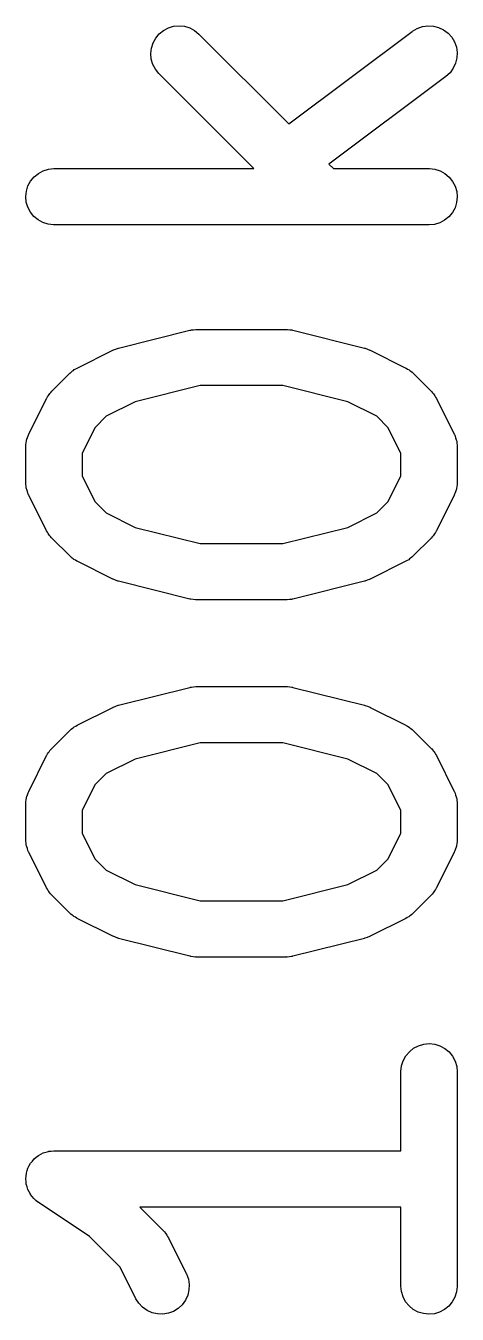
# Model space of a CAD drawing. Extents: x 20 to 116, y -135 to -20.
# Drawn here: x 73.132 to 74.282, y -63.513 to -60.077 of the extents above; entities that cross this region are included whole.
import ezdxf

# ---------------------------------------------------------------- set-up
doc = ezdxf.new("R2010")
doc.units = 0
doc.layers.add('BLACK', color=7, linetype='CONTINUOUS')

msp = doc.modelspace()

# ---------------------------------------------------------------- linework, layer by layer
at = {"layer": 'BLACK', "linetype": 'Continuous'}
for p, q in [((73.4881, -60.0987), (73.4994, -60.0895)), ((73.4994, -60.0895), (73.5124, -60.0827)), ((73.5124, -60.0827), (73.5264, -60.0785)), ((73.5264, -60.0785), (73.541, -60.0771)), ((73.541, -60.0771), (73.5555, -60.0786)), ((73.5555, -60.0786), (73.5695, -60.0829)), ((73.5695, -60.0829), (73.5824, -60.0898)), ((73.5824, -60.0898), (73.5937, -60.0991)), ((73.8335, -60.3388), (74.1624, -60.0921)), ((74.1624, -60.0921), (74.1632, -60.0915)), ((74.1632, -60.0915), (74.1758, -60.0841)), ((74.1758, -60.0841), (74.1897, -60.0793)), ((74.1897, -60.0793), (74.2041, -60.0772)), ((74.2041, -60.0772), (74.2188, -60.078)), ((74.2188, -60.078), (74.2329, -60.0816)), ((74.2329, -60.0816), (74.2462, -60.0879)), ((74.2462, -60.0879), (74.2579, -60.0967)), ((73.4673, -60.1368), (73.4717, -60.1228)), ((73.4717, -60.1228), (73.4787, -60.11)), ((73.4787, -60.11), (73.4881, -60.0987)), ((73.5937, -60.0991), (73.8335, -60.3388)), ((74.2579, -60.0967), (74.2677, -60.1076)), ((74.2677, -60.1076), (74.2752, -60.1201)), ((74.2752, -60.1201), (74.2801, -60.1339)), ((73.4657, -60.1514), (73.4673, -60.1368)), ((73.467, -60.1659), (73.4657, -60.1514)), ((74.2801, -60.1339), (74.2823, -60.1484)), ((74.2823, -60.1484), (74.2816, -60.163)), ((73.4711, -60.18), (73.467, -60.1659)), ((73.4778, -60.193), (73.4711, -60.18)), ((73.4869, -60.2044), (73.4778, -60.193)), ((74.2718, -60.1905), (74.2632, -60.2023)), ((74.2781, -60.1772), (74.2718, -60.1905)), ((74.2816, -60.163), (74.2781, -60.1772)), ((73.4877, -60.2052), (73.4869, -60.2044)), ((73.7406, -60.4581), (73.4877, -60.2052)), ((74.2524, -60.2121), (73.9406, -60.446)), ((74.2632, -60.2023), (74.2524, -60.2121)), ((73.1659, -60.4706), (73.1788, -60.4638)), ((73.1788, -60.4638), (73.1928, -60.4595)), ((73.1928, -60.4595), (73.2074, -60.4581)), ((73.2074, -60.4581), (73.7406, -60.4581)), ((73.9406, -60.446), (73.9527, -60.4581)), ((73.9527, -60.4581), (74.2074, -60.4581)), ((74.2074, -60.4581), (74.2084, -60.4581)), ((74.2084, -60.4581), (74.223, -60.4597)), ((74.223, -60.4597), (74.2369, -60.4642)), ((74.2369, -60.4642), (74.2498, -60.4712)), ((73.1339, -60.518), (73.1382, -60.504)), ((73.1382, -60.504), (73.1452, -60.4912)), ((73.1452, -60.4912), (73.1545, -60.4799)), ((73.1545, -60.4799), (73.1659, -60.4706)), ((74.2498, -60.4712), (74.261, -60.4806)), ((74.261, -60.4806), (74.2701, -60.492)), ((74.2701, -60.492), (74.2769, -60.505)), ((73.1324, -60.5326), (73.1339, -60.518)), ((73.1337, -60.5471), (73.1324, -60.5326)), ((74.2769, -60.505), (74.2811, -60.519)), ((74.2824, -60.5336), (74.2808, -60.5482)), ((74.2811, -60.519), (74.2824, -60.5336)), ((73.1378, -60.5612), (73.1337, -60.5471)), ((73.1446, -60.5742), (73.1378, -60.5612)), ((74.2765, -60.5622), (74.2696, -60.575)), ((74.2808, -60.5482), (74.2765, -60.5622)), ((73.1538, -60.5856), (73.1446, -60.5742)), ((73.165, -60.595), (73.1538, -60.5856)), ((73.1778, -60.602), (73.165, -60.595)), ((73.1918, -60.6065), (73.1778, -60.602)), ((73.2063, -60.6081), (73.1918, -60.6065)), ((74.2219, -60.6067), (74.2074, -60.6081)), ((74.236, -60.6024), (74.2219, -60.6067)), ((74.2489, -60.5956), (74.236, -60.6024)), ((74.2602, -60.5863), (74.2489, -60.5956)), ((74.2696, -60.575), (74.2602, -60.5863)), ((73.2074, -60.6081), (73.2063, -60.6081)), ((74.2074, -60.6081), (73.2074, -60.6081)), ((73.3797, -60.9365), (73.5701, -60.8889)), ((73.5701, -60.8889), (73.5712, -60.8887)), ((73.5712, -60.8887), (73.5725, -60.8885)), ((73.5725, -60.8885), (73.5738, -60.8881)), ((73.5738, -60.8881), (73.5797, -60.8875)), ((73.5797, -60.8875), (73.5857, -60.8867)), ((73.5857, -60.8867), (73.587, -60.8868)), ((73.587, -60.8868), (73.5883, -60.8867)), ((73.5883, -60.8867), (73.8264, -60.8867)), ((73.8264, -60.8867), (73.8275, -60.8867)), ((73.8275, -60.8867), (73.8288, -60.8868)), ((73.8288, -60.8868), (73.8301, -60.8868)), ((73.8301, -60.8868), (73.8361, -60.8876)), ((73.8361, -60.8876), (73.842, -60.8883)), ((73.842, -60.8883), (73.8433, -60.8887)), ((73.8433, -60.8887), (73.8446, -60.8889)), ((73.8446, -60.8889), (74.0351, -60.9365)), ((73.2691, -60.9898), (73.3643, -60.9422)), ((73.3643, -60.9422), (73.3653, -60.9417)), ((73.3653, -60.9417), (73.3656, -60.9416)), ((73.3656, -60.9416), (73.3659, -60.9414)), ((73.3659, -60.9414), (73.3725, -60.9391)), ((73.3725, -60.9391), (73.379, -60.9367)), ((73.379, -60.9367), (73.3793, -60.9366)), ((73.3793, -60.9366), (73.3797, -60.9365)), ((74.0351, -60.9365), (74.0361, -60.9368)), ((74.0361, -60.9368), (74.0364, -60.9369)), ((74.0364, -60.9369), (74.0368, -60.937)), ((74.0368, -60.937), (74.0433, -60.9395)), ((74.0433, -60.9395), (74.0498, -60.9419)), ((74.0498, -60.9419), (74.0501, -60.9421)), ((74.0501, -60.9421), (74.0504, -60.9422)), ((74.0504, -60.9422), (74.1457, -60.9898)), ((73.202, -61.0515), (73.2496, -61.0039)), ((73.2496, -61.0039), (73.2503, -61.0031)), ((73.2503, -61.0031), (73.2536, -61.0005)), ((73.2536, -61.0005), (73.2567, -60.9976)), ((73.2567, -60.9976), (73.2593, -60.996)), ((73.2593, -60.996), (73.2618, -60.994)), ((73.2618, -60.994), (73.2655, -60.9921)), ((73.2655, -60.9921), (73.2691, -60.9898)), ((74.1457, -60.9898), (74.1466, -60.9903)), ((74.1466, -60.9903), (74.1502, -60.9926)), ((74.1502, -60.9926), (74.1539, -60.9946)), ((74.1539, -60.9946), (74.1563, -60.9966)), ((74.1563, -60.9966), (74.1589, -60.9983)), ((74.1589, -60.9983), (74.1619, -61.0012)), ((74.1619, -61.0012), (74.1652, -61.0039)), ((74.1652, -61.0039), (74.2128, -61.0515)), ((73.1993, -61.0547), (73.202, -61.0515)), ((73.5976, -61.0367), (73.424, -61.08)), ((73.8172, -61.0367), (73.5976, -61.0367)), ((73.9907, -61.08), (73.8172, -61.0367)), ((74.2128, -61.0515), (74.2135, -61.0522)), ((74.2135, -61.0522), (74.2162, -61.0555)), ((73.1403, -61.1662), (73.1879, -61.071)), ((73.1879, -61.071), (73.1884, -61.07)), ((73.1884, -61.07), (73.1907, -61.0665)), ((73.1907, -61.0665), (73.1927, -61.0628)), ((73.1927, -61.0628), (73.1947, -61.0604)), ((73.1947, -61.0604), (73.1964, -61.0578)), ((73.1964, -61.0578), (73.1993, -61.0547)), ((73.424, -61.08), (73.347, -61.1185)), ((74.0677, -61.1185), (73.9907, -61.08)), ((74.2162, -61.0555), (74.2191, -61.0586)), ((74.2191, -61.0586), (74.2207, -61.0612)), ((74.2207, -61.0612), (74.2227, -61.0637)), ((74.2227, -61.0637), (74.2246, -61.0674)), ((74.2246, -61.0674), (74.2268, -61.071)), ((74.2268, -61.071), (74.2745, -61.1662)), ((73.347, -61.1185), (73.3166, -61.1489)), ((74.0981, -61.1489), (74.0677, -61.1185)), ((73.3166, -61.1489), (73.2824, -61.2175)), ((74.1324, -61.2175), (74.0981, -61.1489)), ((73.1326, -61.1943), (73.1334, -61.1893)), ((73.1334, -61.1893), (73.134, -61.1842)), ((73.134, -61.1842), (73.1347, -61.1821)), ((73.1347, -61.1821), (73.1351, -61.1799)), ((73.1351, -61.1799), (73.1369, -61.1751)), ((73.1369, -61.1751), (73.1384, -61.1702)), ((73.1384, -61.1702), (73.1395, -61.1683)), ((73.1395, -61.1683), (73.1403, -61.1662)), ((74.2745, -61.1662), (74.2749, -61.1672)), ((74.2749, -61.1672), (74.2757, -61.1692)), ((74.2757, -61.1692), (74.2767, -61.1712)), ((74.2767, -61.1712), (74.2782, -61.1761)), ((74.2782, -61.1761), (74.28, -61.1809)), ((74.28, -61.1809), (74.2803, -61.1831)), ((74.2803, -61.1831), (74.281, -61.1852)), ((74.281, -61.1852), (74.2815, -61.1903)), ((74.2815, -61.1903), (74.2823, -61.1954)), ((73.1324, -61.1987), (73.1326, -61.1965)), ((73.1324, -61.1998), (73.1324, -61.1987)), ((73.1324, -61.295), (73.1324, -61.1998)), ((73.1326, -61.1965), (73.1326, -61.1943)), ((73.2824, -61.2175), (73.2824, -61.2773)), ((74.1324, -61.2773), (74.1324, -61.2175)), ((74.2823, -61.1954), (74.2822, -61.1976)), ((74.2822, -61.1976), (74.2824, -61.1998)), ((74.2824, -61.1998), (74.2824, -61.295)), ((73.2824, -61.2773), (73.3166, -61.3458)), ((74.0981, -61.3458), (74.1324, -61.2773)), ((73.1326, -61.2972), (73.1324, -61.295)), ((73.1325, -61.2994), (73.1326, -61.2972)), ((73.1333, -61.3045), (73.1325, -61.2994)), ((73.1338, -61.3096), (73.1333, -61.3045)), ((73.1344, -61.3117), (73.1338, -61.3096)), ((73.1348, -61.3139), (73.1344, -61.3117)), ((73.1366, -61.3187), (73.1348, -61.3139)), ((73.138, -61.3236), (73.1366, -61.3187)), ((73.1391, -61.3255), (73.138, -61.3236)), ((73.1398, -61.3276), (73.1391, -61.3255)), ((73.1403, -61.3285), (73.1398, -61.3276)), ((73.1879, -61.4238), (73.1403, -61.3285)), ((74.2745, -61.3285), (74.2268, -61.4238)), ((74.2753, -61.3265), (74.2745, -61.3285)), ((74.2763, -61.3245), (74.2753, -61.3265)), ((74.2779, -61.3197), (74.2763, -61.3245)), ((74.2797, -61.3149), (74.2779, -61.3197)), ((74.2801, -61.3127), (74.2797, -61.3149)), ((74.2807, -61.3106), (74.2801, -61.3127)), ((74.2813, -61.3055), (74.2807, -61.3106)), ((74.2822, -61.3004), (74.2813, -61.3055)), ((74.2824, -61.296), (74.2821, -61.2982)), ((74.2821, -61.2982), (74.2822, -61.3004)), ((74.2824, -61.295), (74.2824, -61.296)), ((73.3166, -61.3458), (73.347, -61.3762)), ((74.0677, -61.3762), (74.0981, -61.3458)), ((73.347, -61.3762), (73.424, -61.4147)), ((73.9907, -61.4147), (74.0677, -61.3762)), ((73.1902, -61.4273), (73.1879, -61.4238)), ((73.1921, -61.4311), (73.1902, -61.4273)), ((73.194, -61.4335), (73.1921, -61.4311)), ((73.424, -61.4147), (73.5976, -61.4581)), ((73.8172, -61.4581), (73.9907, -61.4147)), ((74.2221, -61.432), (74.2201, -61.4344)), ((74.2241, -61.4283), (74.2221, -61.432)), ((74.2264, -61.4247), (74.2241, -61.4283)), ((74.2268, -61.4238), (74.2264, -61.4247)), ((73.1957, -61.4362), (73.194, -61.4335)), ((73.1986, -61.4392), (73.1957, -61.4362)), ((73.2012, -61.4425), (73.1986, -61.4392)), ((73.202, -61.4433), (73.2012, -61.4425)), ((73.2496, -61.4909), (73.202, -61.4433)), ((73.5976, -61.4581), (73.8172, -61.4581)), ((74.2128, -61.4433), (74.1652, -61.4909)), ((74.2155, -61.44), (74.2128, -61.4433)), ((74.2184, -61.437), (74.2155, -61.44)), ((74.2201, -61.4344), (74.2184, -61.437)), ((73.2528, -61.4936), (73.2496, -61.4909)), ((73.2559, -61.4965), (73.2528, -61.4936)), ((73.2585, -61.4982), (73.2559, -61.4965)), ((73.2609, -61.5002), (73.2585, -61.4982)), ((73.2646, -61.5022), (73.2609, -61.5002)), ((74.153, -61.5008), (74.1493, -61.5027)), ((74.1554, -61.4988), (74.153, -61.5008)), ((74.1581, -61.4971), (74.1554, -61.4988)), ((74.1611, -61.4943), (74.1581, -61.4971)), ((74.1644, -61.4916), (74.1611, -61.4943)), ((74.1652, -61.4909), (74.1644, -61.4916)), ((73.2681, -61.5045), (73.2646, -61.5022)), ((73.2691, -61.5049), (73.2681, -61.5045)), ((73.3643, -61.5526), (73.2691, -61.5049)), ((74.1457, -61.5049), (74.0504, -61.5526)), ((74.1493, -61.5027), (74.1457, -61.5049)), ((73.3646, -61.5527), (73.3643, -61.5526)), ((73.3649, -61.5529), (73.3646, -61.5527)), ((73.3714, -61.5553), (73.3649, -61.5529)), ((73.378, -61.5578), (73.3714, -61.5553)), ((73.3783, -61.5579), (73.378, -61.5578)), ((73.3787, -61.558), (73.3783, -61.5579)), ((73.3797, -61.5582), (73.3787, -61.558)), ((73.5701, -61.6059), (73.3797, -61.5582)), ((74.0351, -61.5582), (73.8446, -61.6059)), ((74.0354, -61.5581), (74.0351, -61.5582)), ((74.0358, -61.5581), (74.0354, -61.5581)), ((74.0423, -61.5557), (74.0358, -61.5581)), ((74.0489, -61.5533), (74.0423, -61.5557)), ((74.0492, -61.5531), (74.0489, -61.5533)), ((74.0495, -61.553), (74.0492, -61.5531)), ((74.0504, -61.5526), (74.0495, -61.553)), ((73.5715, -61.6061), (73.5701, -61.6059)), ((73.5727, -61.6065), (73.5715, -61.6061)), ((73.5787, -61.6071), (73.5727, -61.6065)), ((73.5846, -61.608), (73.5787, -61.6071)), ((73.586, -61.6079), (73.5846, -61.608)), ((73.5873, -61.6081), (73.586, -61.6079)), ((73.5883, -61.6081), (73.5873, -61.6081)), ((73.8264, -61.6081), (73.5883, -61.6081)), ((73.8278, -61.608), (73.8264, -61.6081)), ((73.8291, -61.608), (73.8278, -61.608)), ((73.835, -61.6073), (73.8291, -61.608)), ((73.841, -61.6067), (73.835, -61.6073)), ((73.8423, -61.6063), (73.841, -61.6067)), ((73.8436, -61.6061), (73.8423, -61.6063)), ((73.8446, -61.6059), (73.8436, -61.6061)), ((73.3797, -61.8889), (73.5701, -61.8413)), ((73.5701, -61.8413), (73.5712, -61.841)), ((73.5712, -61.841), (73.5725, -61.8409)), ((73.5725, -61.8409), (73.5738, -61.8405)), ((73.5738, -61.8405), (73.5797, -61.8399)), ((73.5797, -61.8399), (73.5857, -61.8391)), ((73.5857, -61.8391), (73.587, -61.8392)), ((73.587, -61.8392), (73.5883, -61.839)), ((73.5883, -61.839), (73.8264, -61.839)), ((73.8264, -61.839), (73.8275, -61.8391)), ((73.8275, -61.8391), (73.8288, -61.8392)), ((73.8288, -61.8392), (73.8301, -61.8391)), ((73.8301, -61.8391), (73.8361, -61.84)), ((73.8361, -61.84), (73.842, -61.8407)), ((73.842, -61.8407), (73.8433, -61.8411)), ((73.8433, -61.8411), (73.8446, -61.8413)), ((73.8446, -61.8413), (74.0351, -61.8889)), ((73.2691, -61.9422), (73.3643, -61.8946)), ((73.3643, -61.8946), (73.3653, -61.8941)), ((73.3653, -61.8941), (73.3656, -61.894)), ((73.3656, -61.894), (73.3659, -61.8938)), ((73.3659, -61.8938), (73.3725, -61.8915)), ((73.3725, -61.8915), (73.379, -61.8891)), ((73.379, -61.8891), (73.3793, -61.889)), ((73.3793, -61.889), (73.3797, -61.8889)), ((74.0351, -61.8889), (74.0361, -61.8892)), ((74.0361, -61.8892), (74.0364, -61.8893)), ((74.0364, -61.8893), (74.0368, -61.8893)), ((74.0368, -61.8893), (74.0433, -61.8918)), ((74.0433, -61.8918), (74.0498, -61.8943)), ((74.0498, -61.8943), (74.0501, -61.8945)), ((74.0501, -61.8945), (74.0504, -61.8946)), ((74.0504, -61.8946), (74.1457, -61.9422)), ((73.2593, -61.9483), (73.2618, -61.9464)), ((73.2618, -61.9464), (73.2655, -61.9444)), ((73.2655, -61.9444), (73.2691, -61.9422)), ((74.1457, -61.9422), (74.1466, -61.9427)), ((74.1466, -61.9427), (74.1502, -61.945)), ((74.1502, -61.945), (74.1539, -61.947)), ((74.1539, -61.947), (74.1563, -61.9489)), ((73.202, -62.0039), (73.2496, -61.9563)), ((73.2496, -61.9563), (73.2503, -61.9555)), ((73.2503, -61.9555), (73.2536, -61.9529)), ((73.2536, -61.9529), (73.2567, -61.95)), ((73.2567, -61.95), (73.2593, -61.9483)), ((74.1563, -61.9489), (74.1589, -61.9506)), ((74.1589, -61.9506), (74.1619, -61.9536)), ((74.1619, -61.9536), (74.1652, -61.9563)), ((74.1652, -61.9563), (74.2128, -62.0039)), ((73.1907, -62.0189), (73.1927, -62.0152)), ((73.1927, -62.0152), (73.1947, -62.0128)), ((73.1947, -62.0128), (73.1964, -62.0101)), ((73.1964, -62.0101), (73.1993, -62.0071)), ((73.1993, -62.0071), (73.202, -62.0039)), ((73.5976, -61.989), (73.424, -62.0324)), ((73.8172, -61.989), (73.5976, -61.989)), ((73.9907, -62.0324), (73.8172, -61.989)), ((74.2128, -62.0039), (74.2135, -62.0046)), ((74.2135, -62.0046), (74.2162, -62.0079)), ((74.2162, -62.0079), (74.2191, -62.011)), ((74.2191, -62.011), (74.2207, -62.0136)), ((74.2207, -62.0136), (74.2227, -62.0161)), ((74.2227, -62.0161), (74.2246, -62.0198)), ((73.1403, -62.1186), (73.1879, -62.0234)), ((73.1879, -62.0234), (73.1884, -62.0224)), ((73.1884, -62.0224), (73.1907, -62.0189)), ((73.424, -62.0324), (73.347, -62.0709)), ((74.0677, -62.0709), (73.9907, -62.0324)), ((74.2246, -62.0198), (74.2268, -62.0234)), ((74.2268, -62.0234), (74.2745, -62.1186)), ((73.347, -62.0709), (73.3166, -62.1013)), ((74.0981, -62.1013), (74.0677, -62.0709)), ((73.1395, -62.1207), (73.1403, -62.1186)), ((73.3166, -62.1013), (73.2824, -62.1698)), ((74.1324, -62.1698), (74.0981, -62.1013)), ((74.2745, -62.1186), (74.2749, -62.1195)), ((73.1324, -62.1511), (73.1326, -62.1489)), ((73.1324, -62.1521), (73.1324, -62.1511)), ((73.1324, -62.2474), (73.1324, -62.1521)), ((73.1326, -62.1467), (73.1334, -62.1416)), ((73.1326, -62.1489), (73.1326, -62.1467)), ((73.1334, -62.1416), (73.134, -62.1365)), ((73.134, -62.1365), (73.1347, -62.1345)), ((73.1347, -62.1345), (73.1351, -62.1323)), ((73.1351, -62.1323), (73.1369, -62.1275)), ((73.1369, -62.1275), (73.1384, -62.1226)), ((73.1384, -62.1226), (73.1395, -62.1207)), ((74.2749, -62.1195), (74.2757, -62.1216)), ((74.2757, -62.1216), (74.2767, -62.1236)), ((74.2767, -62.1236), (74.2782, -62.1285)), ((74.2782, -62.1285), (74.28, -62.1333)), ((74.28, -62.1333), (74.2803, -62.1355)), ((74.2803, -62.1355), (74.281, -62.1376)), ((74.281, -62.1376), (74.2815, -62.1427)), ((74.2815, -62.1427), (74.2823, -62.1477)), ((74.2823, -62.1477), (74.2822, -62.1499)), ((74.2822, -62.1499), (74.2824, -62.1521)), ((74.2824, -62.1521), (74.2824, -62.2474)), ((73.2824, -62.1698), (73.2824, -62.2297)), ((74.1324, -62.2297), (74.1324, -62.1698)), ((73.1326, -62.2496), (73.1324, -62.2474)), ((73.1325, -62.2518), (73.1326, -62.2496)), ((73.1333, -62.2568), (73.1325, -62.2518)), ((73.2824, -62.2297), (73.3166, -62.2982)), ((74.0981, -62.2982), (74.1324, -62.2297)), ((74.2822, -62.2528), (74.2813, -62.2579)), ((74.2824, -62.2484), (74.2821, -62.2506)), ((74.2821, -62.2506), (74.2822, -62.2528)), ((74.2824, -62.2474), (74.2824, -62.2484)), ((73.1338, -62.2619), (73.1333, -62.2568)), ((73.1344, -62.2641), (73.1338, -62.2619)), ((73.1348, -62.2662), (73.1344, -62.2641)), ((73.1366, -62.271), (73.1348, -62.2662)), ((73.138, -62.276), (73.1366, -62.271)), ((73.1391, -62.2779), (73.138, -62.276)), ((73.1398, -62.28), (73.1391, -62.2779)), ((73.1403, -62.2809), (73.1398, -62.28)), ((73.1879, -62.3762), (73.1403, -62.2809)), ((74.2745, -62.2809), (74.2268, -62.3762)), ((74.2753, -62.2789), (74.2745, -62.2809)), ((74.2763, -62.2769), (74.2753, -62.2789)), ((74.2779, -62.272), (74.2763, -62.2769)), ((74.2797, -62.2673), (74.2779, -62.272)), ((74.2801, -62.2651), (74.2797, -62.2673)), ((74.2807, -62.263), (74.2801, -62.2651)), ((74.2813, -62.2579), (74.2807, -62.263)), ((73.3166, -62.2982), (73.347, -62.3286)), ((74.0677, -62.3286), (74.0981, -62.2982)), ((73.347, -62.3286), (73.424, -62.3671)), ((73.9907, -62.3671), (74.0677, -62.3286)), ((73.1902, -62.3797), (73.1879, -62.3762)), ((73.1921, -62.3835), (73.1902, -62.3797)), ((73.194, -62.3859), (73.1921, -62.3835)), ((73.1957, -62.3886), (73.194, -62.3859)), ((73.1986, -62.3916), (73.1957, -62.3886)), ((73.2012, -62.3949), (73.1986, -62.3916)), ((73.424, -62.3671), (73.5976, -62.4105)), ((73.8172, -62.4105), (73.9907, -62.3671)), ((74.2155, -62.3924), (74.2128, -62.3957)), ((74.2184, -62.3894), (74.2155, -62.3924)), ((74.2201, -62.3868), (74.2184, -62.3894)), ((74.2221, -62.3843), (74.2201, -62.3868)), ((74.2241, -62.3806), (74.2221, -62.3843)), ((74.2264, -62.3771), (74.2241, -62.3806)), ((74.2268, -62.3762), (74.2264, -62.3771)), ((73.202, -62.3957), (73.2012, -62.3949)), ((73.2496, -62.4433), (73.202, -62.3957)), ((73.5976, -62.4105), (73.8172, -62.4105)), ((74.2128, -62.3957), (74.1652, -62.4433)), ((73.2528, -62.4459), (73.2496, -62.4433)), ((73.2559, -62.4489), (73.2528, -62.4459)), ((73.2585, -62.4506), (73.2559, -62.4489)), ((73.2609, -62.4526), (73.2585, -62.4506)), ((73.2646, -62.4545), (73.2609, -62.4526)), ((73.2681, -62.4568), (73.2646, -62.4545)), ((73.2691, -62.4573), (73.2681, -62.4568)), ((73.3643, -62.5049), (73.2691, -62.4573)), ((74.1457, -62.4573), (74.0504, -62.5049)), ((74.1493, -62.4551), (74.1457, -62.4573)), ((74.153, -62.4531), (74.1493, -62.4551)), ((74.1554, -62.4512), (74.153, -62.4531)), ((74.1581, -62.4495), (74.1554, -62.4512)), ((74.1611, -62.4466), (74.1581, -62.4495)), ((74.1644, -62.444), (74.1611, -62.4466)), ((74.1652, -62.4433), (74.1644, -62.444)), ((73.3646, -62.5051), (73.3643, -62.5049)), ((73.3649, -62.5052), (73.3646, -62.5051)), ((73.3714, -62.5077), (73.3649, -62.5052)), ((73.378, -62.5102), (73.3714, -62.5077)), ((73.3783, -62.5102), (73.378, -62.5102)), ((73.3787, -62.5104), (73.3783, -62.5102)), ((73.3797, -62.5106), (73.3787, -62.5104)), ((73.5701, -62.5582), (73.3797, -62.5106)), ((74.0351, -62.5106), (73.8446, -62.5582)), ((74.0354, -62.5105), (74.0351, -62.5106)), ((74.0358, -62.5104), (74.0354, -62.5105)), ((74.0423, -62.5081), (74.0358, -62.5104)), ((74.0489, -62.5057), (74.0423, -62.5081)), ((74.0492, -62.5055), (74.0489, -62.5057)), ((74.0495, -62.5054), (74.0492, -62.5055)), ((74.0504, -62.5049), (74.0495, -62.5054)), ((73.5715, -62.5584), (73.5701, -62.5582)), ((73.5727, -62.5588), (73.5715, -62.5584)), ((73.5787, -62.5595), (73.5727, -62.5588)), ((73.5846, -62.5604), (73.5787, -62.5595)), ((73.586, -62.5603), (73.5846, -62.5604)), ((73.5873, -62.5605), (73.586, -62.5603)), ((73.5883, -62.5605), (73.5873, -62.5605)), ((73.8264, -62.5605), (73.5883, -62.5605)), ((73.8278, -62.5603), (73.8264, -62.5605)), ((73.8291, -62.5604), (73.8278, -62.5603)), ((73.835, -62.5596), (73.8291, -62.5604)), ((73.841, -62.559), (73.835, -62.5596)), ((73.8423, -62.5587), (73.841, -62.559)), ((73.8436, -62.5585), (73.8423, -62.5587)), ((73.8446, -62.5582), (73.8436, -62.5585)), ((74.1549, -62.8128), (74.1663, -62.8037)), ((74.1663, -62.8037), (74.1793, -62.7969)), ((74.1793, -62.7969), (74.1933, -62.7928)), ((74.1933, -62.7928), (74.2079, -62.7914)), ((74.2079, -62.7914), (74.2225, -62.793)), ((74.2225, -62.793), (74.2364, -62.7973)), ((74.2364, -62.7973), (74.2493, -62.8042)), ((74.2493, -62.8042), (74.2606, -62.8136)), ((74.134, -62.8508), (74.1384, -62.8369)), ((74.1384, -62.8369), (74.1455, -62.8241)), ((74.1455, -62.8241), (74.1549, -62.8128)), ((74.2606, -62.8136), (74.2698, -62.8249)), ((74.2698, -62.8249), (74.2767, -62.8378)), ((74.2767, -62.8378), (74.281, -62.8519)), ((74.1324, -62.8654), (74.134, -62.8508)), ((74.1324, -62.8664), (74.1324, -62.8654)), ((74.1324, -63.0771), (74.1324, -62.8664)), ((74.281, -62.8519), (74.2824, -62.8664)), ((74.2824, -62.8664), (74.2824, -63.4379)), ((73.1789, -63.0828), (73.1857, -63.0807)), ((73.1857, -63.0807), (73.1928, -63.0786)), ((73.1928, -63.0786), (73.1929, -63.0786)), ((73.1929, -63.0785), (73.2002, -63.0778)), ((73.1929, -63.0786), (73.1929, -63.0785)), ((73.2002, -63.0778), (73.2074, -63.0771)), ((73.2074, -63.0771), (74.1324, -63.0771)), ((73.1418, -63.1164), (73.1452, -63.1102)), ((73.1452, -63.1102), (73.1453, -63.1101)), ((73.1452, -63.1102), (73.1452, -63.1102)), ((73.1453, -63.1101), (73.1499, -63.1045)), ((73.1499, -63.1045), (73.1545, -63.0989)), ((73.1545, -63.0989), (73.1546, -63.0989)), ((73.1546, -63.0988), (73.1604, -63.0941)), ((73.1546, -63.0989), (73.1546, -63.0988)), ((73.1604, -63.0941), (73.1659, -63.0897)), ((73.1659, -63.0897), (73.1659, -63.0896)), ((73.1659, -63.0896), (73.166, -63.0896)), ((73.166, -63.0896), (73.1726, -63.0861)), ((73.1726, -63.0861), (73.1788, -63.0828)), ((73.1788, -63.0828), (73.1789, -63.0828)), ((73.1789, -63.0828), (73.1789, -63.0828)), ((73.1324, -63.1515), (73.1331, -63.1444)), ((73.1331, -63.1444), (73.1339, -63.1371)), ((73.1339, -63.1369), (73.1361, -63.1299)), ((73.1339, -63.137), (73.1339, -63.1369)), ((73.1339, -63.1371), (73.1339, -63.137)), ((73.1361, -63.1299), (73.1382, -63.1231)), ((73.1382, -63.1231), (73.1383, -63.123)), ((73.1383, -63.123), (73.1418, -63.1164)), ((73.1383, -63.123), (73.1383, -63.123)), ((73.1324, -63.1516), (73.1324, -63.1515)), ((73.1331, -63.1592), (73.1324, -63.1516)), ((73.1324, -63.1516), (73.1324, -63.1516)), ((73.1337, -63.1661), (73.1331, -63.1592)), ((73.1337, -63.1662), (73.1337, -63.1661)), ((73.1337, -63.1661), (73.1337, -63.1661)), ((73.1358, -63.1734), (73.1337, -63.1662)), ((73.1378, -63.1801), (73.1358, -63.1734)), ((73.1378, -63.1802), (73.1378, -63.1801)), ((73.1411, -63.1864), (73.1378, -63.1802)), ((73.1378, -63.1802), (73.1378, -63.1802)), ((73.1446, -63.1931), (73.1411, -63.1864)), ((73.1446, -63.1932), (73.1446, -63.1931)), ((73.1492, -63.1988), (73.1446, -63.1932)), ((73.1446, -63.1932), (73.1446, -63.1932)), ((73.1537, -63.2045), (73.1492, -63.1988)), ((73.1538, -63.2046), (73.1537, -63.2045)), ((73.1595, -63.2094), (73.1538, -63.2046)), ((73.1538, -63.2046), (73.1538, -63.2046)), ((73.1649, -63.214), (73.1595, -63.2094)), ((73.165, -63.214), (73.1649, -63.214)), ((73.1658, -63.2145), (73.165, -63.214)), ((73.165, -63.214), (73.165, -63.214)), ((73.165, -63.214), (73.165, -63.214)), ((73.3025, -63.3057), (73.1658, -63.2145)), ((74.1324, -63.2271), (73.4361, -63.2271)), ((73.4361, -63.2271), (73.4985, -63.2896)), ((74.1324, -63.4379), (74.1324, -63.2271)), ((73.3838, -63.387), (73.3025, -63.3057)), ((73.4985, -63.2896), (73.4992, -63.2903)), ((73.4992, -63.2903), (73.5019, -63.2936)), ((73.5019, -63.2936), (73.5048, -63.2967)), ((73.5048, -63.2967), (73.5064, -63.2993)), ((73.5064, -63.2993), (73.5084, -63.3018)), ((73.5084, -63.3018), (73.5103, -63.3055)), ((73.5103, -63.3055), (73.5126, -63.3091)), ((73.5126, -63.3091), (73.5602, -63.4043)), ((73.426, -63.4714), (73.3838, -63.387)), ((73.5602, -63.4043), (73.5606, -63.4053)), ((73.5606, -63.4053), (73.5657, -63.419)), ((73.5657, -63.419), (73.568, -63.4335)), ((73.5674, -63.4481), (73.564, -63.4623)), ((73.568, -63.4335), (73.5674, -63.4481)), ((74.1338, -63.4524), (74.1324, -63.4379)), ((74.138, -63.4664), (74.1338, -63.4524)), ((74.2807, -63.4534), (74.2763, -63.4674)), ((74.2824, -63.4389), (74.2807, -63.4534)), ((74.2824, -63.4379), (74.2824, -63.4389)), ((73.4338, -63.4838), (73.426, -63.4714)), ((73.4439, -63.4944), (73.4338, -63.4838)), ((73.5493, -63.4875), (73.5386, -63.4975)), ((73.5579, -63.4756), (73.5493, -63.4875)), ((73.564, -63.4623), (73.5579, -63.4756)), ((74.1449, -63.4794), (74.138, -63.4664)), ((74.1542, -63.4907), (74.1449, -63.4794)), ((74.1654, -63.5), (74.1542, -63.4907)), ((74.2599, -63.4914), (74.2484, -63.5006)), ((74.2693, -63.4802), (74.2599, -63.4914)), ((74.2763, -63.4674), (74.2693, -63.4802)), ((73.4558, -63.5029), (73.4439, -63.4944)), ((73.4691, -63.5089), (73.4558, -63.5029)), ((73.4834, -63.5122), (73.4691, -63.5089)), ((73.498, -63.5127), (73.4834, -63.5122)), ((73.5125, -63.5103), (73.498, -63.5127)), ((73.5262, -63.5052), (73.5125, -63.5103)), ((73.5386, -63.4975), (73.5262, -63.5052)), ((74.1783, -63.507), (74.1654, -63.5)), ((74.1923, -63.5113), (74.1783, -63.507)), ((74.2069, -63.5129), (74.1923, -63.5113)), ((74.2214, -63.5115), (74.2069, -63.5129)), ((74.2355, -63.5074), (74.2214, -63.5115)), ((74.2484, -63.5006), (74.2355, -63.5074))]:
    msp.add_line(p, q, dxfattribs=at)

doc.saveas('drawing.dxf')
